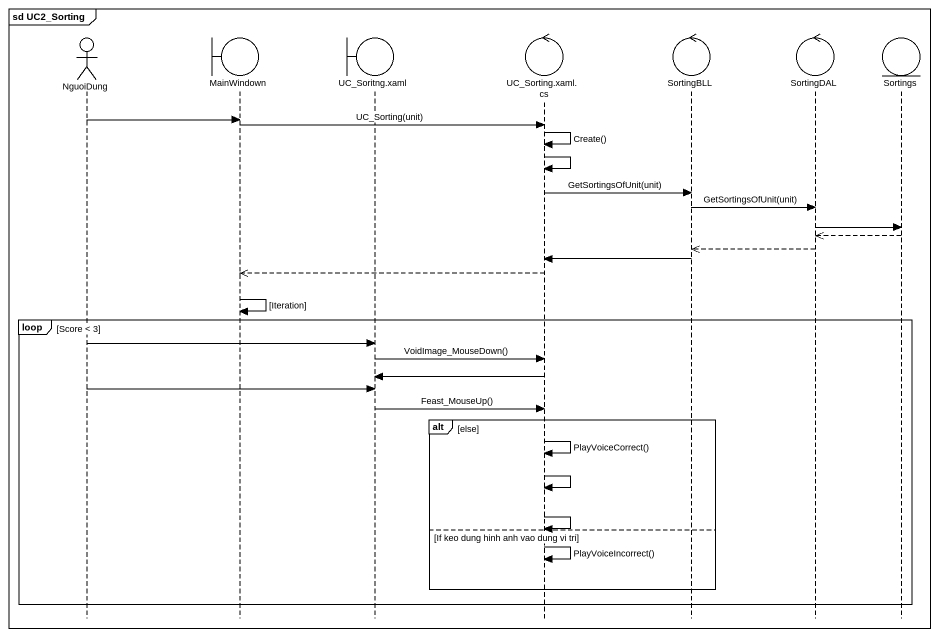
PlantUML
@startuml
mainframe sd UC2_Sorting
hide footbox
actor NguoiDung
boundary MainWindown
boundary "UC_Soritng.xaml" as UC_Soritng_xaml
control "UC_Sorting.xaml.cs" as UC_Sorting_xaml_cs
control SortingBLL
control SortingDAL
entity Sortings

NguoiDung -> MainWindown
MainWindown -> UC_Sorting_xaml_cs : UC_Sorting(unit)
UC_Sorting_xaml_cs -> UC_Sorting_xaml_cs : Create()
UC_Sorting_xaml_cs -> UC_Sorting_xaml_cs
UC_Sorting_xaml_cs -> SortingBLL : GetSortingsOfUnit(unit)
SortingBLL -> SortingDAL : GetSortingsOfUnit(unit)
SortingDAL -> Sortings
Sortings -->> SortingDAL
SortingDAL -->> SortingBLL
SortingBLL -> UC_Sorting_xaml_cs
UC_Sorting_xaml_cs -->> MainWindown
MainWindown -> MainWindown : [Iteration]
loop Score < 3
  NguoiDung -> UC_Soritng_xaml
  UC_Soritng_xaml -> UC_Sorting_xaml_cs : VoidImage_MouseDown()
  UC_Sorting_xaml_cs -> UC_Soritng_xaml
  NguoiDung -> UC_Soritng_xaml
  UC_Soritng_xaml -> UC_Sorting_xaml_cs : Feast_MouseUp()
  alt else
    UC_Sorting_xaml_cs -> UC_Sorting_xaml_cs : PlayVoiceCorrect()
    UC_Sorting_xaml_cs -> UC_Sorting_xaml_cs
    UC_Sorting_xaml_cs -> UC_Sorting_xaml_cs
  else If keo dung hinh anh vao dung vi tri
    UC_Sorting_xaml_cs -> UC_Sorting_xaml_cs : PlayVoiceIncorrect()
  end
end
@enduml
